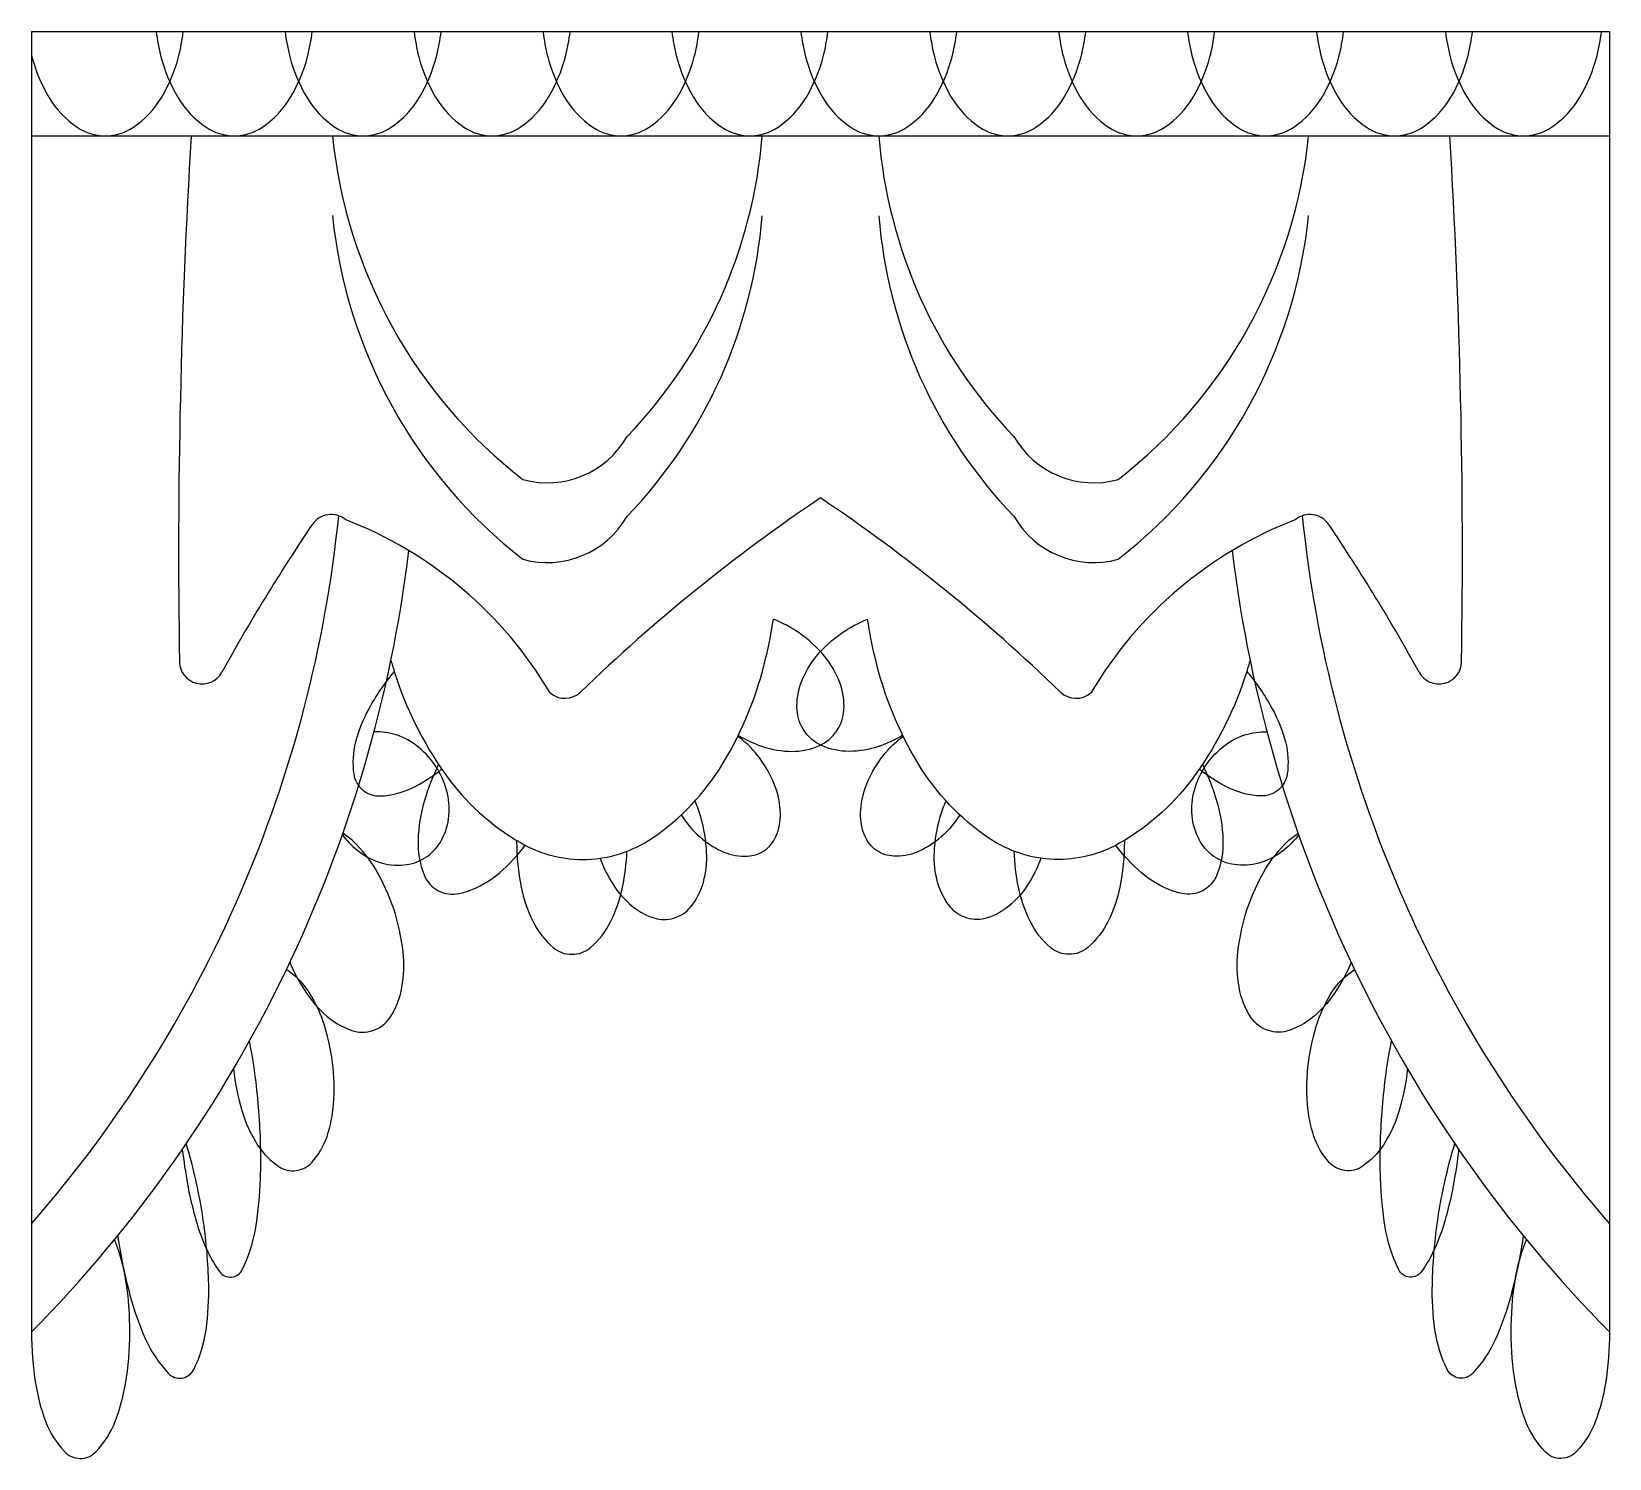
# Model space of a CAD drawing. Header units: metres. Extents: x 182 to 741, y 2878 to 3383.
import ezdxf

# ---------------------------------------------------------------- set-up
doc = ezdxf.new("R2010")
doc.units = ezdxf.units.M
for name, color, linetype in [('3', 3, 'Continuous'), ('4', 4, 'Continuous'), ('7', 7, 'Continuous')]:
    doc.layers.add(name, color=color, linetype=linetype)

msp = doc.modelspace()

# ---------------------------------------------------------------- linework, layer by layer
msp.add_lwpolyline([(546.9, 3091.03), (546.9, 3091.03, 0.04)], format="xyb")
at = {"layer": '3'}
for points in [[(309.28, 3160.56, 0.01), (310.46, 3156.66, 0.08), (328.46, 3120.38, 0.11), (355.39, 3095.86, 0.14), (378.86, 3090.02, 0.14), (401.84, 3097.58, 0.11), (426.87, 3124.02, 0.08), (442.15, 3161.53, 0.02), (444.79, 3175.11, 0.07)], [(432.33, 3134, 0.05), (440.95, 3130.02, 0.08), (451.34, 3128.32, 0.11), (461.13, 3130.43, 0.14), (467.2, 3135.52, 0.14), (469.78, 3143, 0.11), (468.26, 3152.91, 0.08), (462.96, 3162, 0.07), (453.88, 3170.3, 0.06), (444.79, 3175.11, 0.08)], [(490.66, 3134, -0.05), (482.04, 3130.02, -0.08), (471.66, 3128.32, -0.11), (461.86, 3130.43, -0.14), (455.79, 3135.52, -0.14), (453.21, 3143, -0.11), (454.74, 3152.91, -0.08), (460.04, 3162, -0.07), (469.11, 3170.3, -0.06), (478.2, 3175.11, -0.08)], [(613.71, 3160.56, -0.01), (612.54, 3156.66, -0.08), (594.53, 3120.38, -0.11), (567.6, 3095.86, -0.14), (544.13, 3090.02, -0.14), (521.16, 3097.58, -0.11), (496.12, 3124.02, -0.08), (480.84, 3161.53, -0.02), (478.2, 3175.11, -0.07)], [(310.46, 3156.66, 0.05), (301.41, 3143.35, 0.06), (296.76, 3131.75, 0.1), (296.13, 3120.27, 0.18), (299.33, 3114.6, 0.18), (305.5, 3112.51, 0.1), (316.65, 3115.27, 0.06), (327.19, 3121.98), (327.29, 3122.06, 0.05)], [(612.54, 3156.66, -0.05), (621.59, 3143.35, -0.06), (626.23, 3131.75, -0.1), (626.86, 3120.27, -0.18), (623.66, 3114.6, -0.18), (617.5, 3112.51, -0.1), (606.34, 3115.27, -0.06), (595.8, 3121.98), (595.7, 3122.06, -0.05)], [(292.07, 3098.77, 0.06), (297.23, 3093.38, 0.09), (305.11, 3089.05, 0.1), (313.82, 3088.06, 0.12), (321.27, 3090.58, 0.12), (326.8, 3096.16, 0.1), (329.73, 3104.42, 0.09), (329.3, 3113.4, 0.08), (325.53, 3122.48, 0.08), (319.03, 3129.84, 0.09), (311.15, 3134.17, 0.09), (303.3, 3135.22, 0.12)], [(412.55, 3105.09, 0.07), (419.66, 3097.26, 0.08), (427.28, 3092.65, 0.11), (435.59, 3091.19, 0.14), (441.66, 3093.22, 0.14), (445.71, 3098.2, 0.11), (447.28, 3106.48, 0.08), (445.65, 3115.23, 0.07), (440.83, 3124.65, 0.07), (433.72, 3132.48, 0.02), (432.18, 3133.69, 0.11)], [(510.44, 3105.09, -0.07), (503.33, 3097.26, -0.08), (495.71, 3092.65, -0.11), (487.41, 3091.19, -0.14), (481.33, 3093.22, -0.14), (477.28, 3098.2, -0.11), (475.72, 3106.48, -0.08), (477.34, 3115.23, -0.07), (482.16, 3124.65, -0.07), (489.27, 3132.48, -0.02), (490.81, 3133.69, -0.11)], [(630.92, 3098.77, -0.06), (625.76, 3093.38, -0.09), (617.88, 3089.05, -0.1), (609.17, 3088.06, -0.12), (601.72, 3090.58, -0.12), (596.19, 3096.16, -0.1), (593.27, 3104.42, -0.09), (593.69, 3113.4, -0.08), (597.46, 3122.48, -0.08), (603.96, 3129.84, -0.09), (611.84, 3134.17, -0.09), (619.69, 3135.22, -0.12)], [(326.15, 3123.74, 0.04), (321.09, 3110.59, 0.06), (318.88, 3097.03, 0.1), (321.04, 3084.55, 0.18), (326.05, 3078.96, 0.18), (333.49, 3077.96, 0.1), (345.03, 3083.2, 0.06), (355, 3092.65, 0.01), (356.88, 3095.04, 0.05)], [(596.84, 3123.74, -0.04), (601.91, 3110.59, -0.06), (604.11, 3097.03, -0.1), (601.95, 3084.55, -0.18), (596.94, 3078.96, -0.18), (589.5, 3077.96, -0.1), (577.96, 3083.2, -0.06), (567.99, 3092.65, -0.01), (566.11, 3095.04, -0.05)], [(383.37, 3090.42, 0.04), (387.18, 3082.48, 0.08), (393.83, 3074.3, 0.11), (402.41, 3069.33, 0.15), (409.53, 3069.23, 0.15), (415.46, 3073.16, 0.11), (419.98, 3081.98, 0.08), (421.15, 3092.47, 0.06), (419.08, 3105.09, 0.03), (417.02, 3110.81, 0.08)], [(539.62, 3090.42, -0.04), (535.81, 3082.48, -0.08), (529.16, 3074.3, -0.11), (520.58, 3069.33, -0.15), (513.47, 3069.23, -0.15), (507.53, 3073.16, -0.11), (503.01, 3081.98, -0.08), (501.85, 3092.47, -0.06), (503.92, 3105.09, -0.03), (505.97, 3110.81, -0.08)], [(412.08, 3105.79, 0.01), (412.55, 3105.09, 0.07)], [(510.92, 3105.79, -0.01), (510.44, 3105.09, -0.07)], [(273.43, 3053.48, 0.03), (277.67, 3045.24, 0.07), (285.49, 3035.5, 0.11), (295.4, 3029.46, 0.17), (302.9, 3029.41, 0.17), (308.87, 3033.95, 0.11), (313.18, 3044.72, 0.07), (313.6, 3057.21, 0.05), (310.31, 3072.48, 0.05), (303.78, 3086.67, 0.07), (295.96, 3096.41, 0.04), (292.27, 3099.35, 0.17)], [(649.56, 3053.48, -0.03), (645.32, 3045.24, -0.07), (637.5, 3035.5, -0.11), (627.59, 3029.46, -0.17), (620.09, 3029.41, -0.17), (614.12, 3033.95, -0.11), (609.81, 3044.72, -0.07), (609.39, 3057.21, -0.05), (612.69, 3072.48, -0.05), (619.21, 3086.67, -0.07), (627.03, 3096.41, -0.04), (630.72, 3099.35, -0.17)], [(353.82, 3096.8), (353.81, 3096.39, 0.05)], [(353.81, 3096.39, 0.05), (355.44, 3080.21, 0.06), (359.55, 3068.12, 0.1), (366.79, 3058.83, 0.18), (373.39, 3056.41, 0.18), (379.99, 3058.83, 0.1), (387.24, 3068.12, 0.06), (391.35, 3080.21, 0.04), (392.9, 3092.89, 0.05)], [(569.18, 3096.39, -0.05), (567.55, 3080.21, -0.06), (563.44, 3068.12, -0.1), (556.2, 3058.83, -0.18), (549.6, 3056.41, -0.18), (543, 3058.83, -0.1), (535.75, 3068.12, -0.06), (531.65, 3080.21, -0.04), (530.1, 3092.89, -0.05)], [(569.18, 3096.8), (569.18, 3096.39, -0.05)], [(253.75, 3013.78, 0.05), (257.02, 2999.31, 0.06), (262.04, 2988.85, 0.1), (269.55, 2981.23, 0.18), (275.67, 2979.79, 0.18), (281.24, 2982.69, 0.1), (286.65, 2991.92, 0.06), (288.94, 3003.3, 0.05), (288.55, 3018.13, 0.05), (285.28, 3032.6, 0.06), (280.26, 3043.06, 0.1), (272.75, 3050.68, 0.02), (272.24, 3050.99, 0.18)], [(669.24, 3013.78, -0.05), (665.97, 2999.31, -0.06), (660.95, 2988.85, -0.1), (653.44, 2981.23, -0.18), (647.32, 2979.79, -0.18), (641.75, 2982.69, -0.1), (636.34, 2991.92, -0.06), (634.05, 3003.3, -0.05), (634.44, 3018.13, -0.05), (637.71, 3032.6, -0.06), (642.73, 3043.06, -0.1), (650.24, 3050.68, -0.02), (650.75, 3050.99, -0.18)], [(235.32, 2987.23, 0.01), (237.19, 2974.94, 0.03), (241.44, 2958.14, 0.07), (248.51, 2944.03, 0.26), (252.74, 2942.04, 0.26), (256.61, 2944.65, 0.07), (261.44, 2959.68, 0.03), (263.07, 2976.93, 0.03), (262.45, 3000.74, 0.03), (259.42, 3024.37), (259.17, 3025.72, 0.07)], [(687.68, 2987.23, -0.01), (685.8, 2974.94, -0.03), (681.55, 2958.14, -0.07), (674.48, 2944.03, -0.26), (670.25, 2942.04, -0.26), (666.38, 2944.65, -0.07), (661.55, 2959.68, -0.03), (659.92, 2976.93, -0.03), (660.54, 3000.74, -0.03), (663.57, 3024.37), (663.82, 3025.72, -0.07)], [(253.52, 3015.83, 0.01), (253.75, 3013.78, 0.05)], [(669.47, 3015.83, -0.01), (669.24, 3013.78, -0.05)], [(212.49, 2956.72, 0.03), (216.82, 2935.6, 0.04), (222.24, 2920.31, 0.08), (230.37, 2908, 0.25), (235.23, 2906.27, 0.25), (239.41, 2909.29, 0.08), (243.78, 2923.38, 0.04), (244.7, 2939.58, 0.03), (242.87, 2961.61, 0.03), (238.46, 2983.26, 0.02), (236.68, 2989.22, 0.08)], [(710.5, 2956.72, -0.03), (706.17, 2935.6, -0.04), (700.75, 2920.31, -0.08), (692.62, 2908, -0.25), (687.76, 2906.27, -0.25), (683.58, 2909.29, -0.08), (679.22, 2923.38, -0.04), (678.3, 2939.58, -0.03), (680.12, 2961.61, -0.03), (684.53, 2983.26, -0.02), (686.31, 2989.22, -0.08)], [(181.96, 2922.62, 0.04), (183.35, 2904.35, 0.05), (186.93, 2890.96, 0.1), (193.63, 2880.23, 0.21), (199.18, 2877.8, 0.21), (204.75, 2880.19, 0.1), (211.54, 2890.86, 0.05), (215.23, 2904.22, 0.04), (216.77, 2922.48, 0.04), (215.38, 2940.74, 0.05), (211.8, 2954.14, 0.01), (211.33, 2955.3, 0.21)], [(741.03, 2922.62, -0.04), (739.65, 2904.35, -0.05), (736.07, 2890.96, -0.1), (729.37, 2880.23, -0.21), (723.81, 2877.8, -0.21), (718.24, 2880.19, -0.1), (711.45, 2890.86, -0.05), (707.76, 2904.22, -0.04), (706.23, 2922.48, -0.04), (707.61, 2940.74, -0.05), (711.19, 2954.14, -0.01), (711.66, 2955.3, -0.21)]]:
    msp.add_lwpolyline(points, format="xyb", dxfattribs=at)
for centre, radius, start, end in [((464.67, 3364.4), 177.03, 185.84, 232.13), ((267.79, 3360.12), 173.58, 316.15, 355.46), ((655.2, 3360.12), 173.58, 184.54, 223.85), ((458.33, 3364.4), 177.03, 307.87, 354.16), ((464.67, 3336.14), 177.03, 185.84, 232.13), ((267.79, 3331.86), 173.58, 316.15, 355.46), ((655.2, 3331.86), 173.58, 184.54, 223.85), ((458.33, 3336.14), 177.03, 307.87, 354.16), ((364.69, 3256.05), 32.58, 254.51, 330.22), ((558.3, 3256.05), 32.58, 209.78, 285.49), ((-157.51, 3257.3), 450.6, 318.88, 354.2), ((364.69, 3227.79), 32.58, 254.51, 330.22), ((558.3, 3227.79), 32.58, 209.78, 285.49), ((1080.5, 3257.3), 450.6, 185.8, 221.12)]:
    msp.add_arc(centre, radius, start, end, dxfattribs=at)
at = {"layer": '4'}
for p, q in [((181.96, 3383.35), (181.96, 2922.62)), ((181.96, 3383.35), (741.03, 3383.35)), ((741.03, 3383.35), (741.03, 2922.62))]:
    msp.add_line(p, q, dxfattribs=at)
at = {"layer": '7'}
msp.add_line((181.96, 3346.39), (741.03, 3346.39), dxfattribs=at)
for points in [[(208.06, 3346.39, 0.15), (218.04, 3349.48, 0.11), (228.06, 3360.08, 0.07), (234.03, 3374.41, 0.03), (235.72, 3383.35, 0.02)], [(226.09, 3383.35, 0.03), (227.78, 3374.41, 0.07), (233.75, 3360.08, 0.11), (243.77, 3349.48, 0.15), (253.75, 3346.39, 0.15)], [(253.75, 3346.39, 0.15), (263.72, 3349.48, 0.11), (273.74, 3360.08, 0.07), (279.72, 3374.41, 0.03), (281.4, 3383.35, 0.02)], [(271.77, 3383.35, 0.03), (273.46, 3374.41, 0.07), (279.43, 3360.08, 0.11), (289.46, 3349.48, 0.15), (299.43, 3346.39, 0.15)], [(299.43, 3346.39, 0.15), (309.4, 3349.48, 0.11), (319.43, 3360.08, 0.07), (325.4, 3374.41, 0.03), (327.09, 3383.35, 0.02)], [(317.46, 3383.35, 0.03), (319.14, 3374.41, 0.07), (325.12, 3360.08, 0.11), (335.14, 3349.48, 0.15), (345.11, 3346.39, 0.15)], [(345.11, 3346.39, 0.15), (355.09, 3349.48, 0.11), (365.11, 3360.08, 0.07), (371.08, 3374.41, 0.03), (372.77, 3383.35, 0.02)], [(363.14, 3383.35, 0.03), (364.83, 3374.41, 0.07), (370.8, 3360.08, 0.11), (380.82, 3349.48, 0.15), (390.8, 3346.39, 0.15)], [(390.8, 3346.39, 0.15), (400.77, 3349.48, 0.11), (410.79, 3360.08, 0.07), (416.77, 3374.41, 0.03), (418.45, 3383.35, 0.02)], [(408.82, 3383.35, 0.03), (410.51, 3374.41, 0.07), (416.48, 3360.08, 0.11), (426.51, 3349.48, 0.15), (436.48, 3346.39, 0.15)], [(436.48, 3346.39, 0.15), (446.45, 3349.48, 0.11), (456.48, 3360.08, 0.07), (462.45, 3374.41, 0.03), (464.14, 3383.35, 0.02)], [(454.51, 3383.35, 0.03), (456.19, 3374.41, 0.07), (462.17, 3360.08, 0.11), (472.19, 3349.48, 0.15), (482.16, 3346.39, 0.15)], [(482.16, 3346.39, 0.15), (492.14, 3349.48, 0.11), (502.16, 3360.08, 0.07), (508.13, 3374.41, 0.03), (509.82, 3383.35, 0.02)], [(500.19, 3383.35, 0.03), (501.87, 3374.41, 0.07), (507.85, 3360.08, 0.11), (517.87, 3349.48, 0.15), (527.85, 3346.39, 0.15)], [(527.85, 3346.39, 0.15), (537.82, 3349.48, 0.11), (547.84, 3360.08, 0.07), (553.82, 3374.41, 0.03), (555.5, 3383.35, 0.02)], [(545.87, 3383.35, 0.03), (547.56, 3374.41, 0.07), (553.53, 3360.08, 0.11), (563.55, 3349.48, 0.15), (573.53, 3346.39, 0.15)], [(573.53, 3346.39, 0.15), (583.5, 3349.48, 0.11), (593.53, 3360.08, 0.07), (599.5, 3374.41, 0.03), (601.18, 3383.35, 0.02)], [(591.56, 3383.35, 0.03), (593.24, 3374.41, 0.07), (599.21, 3360.08, 0.11), (609.24, 3349.48, 0.15), (619.21, 3346.39, 0.15)], [(619.21, 3346.39, 0.15), (629.18, 3349.48, 0.11), (639.21, 3360.08, 0.07), (645.18, 3374.41, 0.03), (646.87, 3383.35, 0.02)], [(637.24, 3383.35, 0.03), (638.92, 3374.41, 0.07), (644.9, 3360.08, 0.11), (654.92, 3349.48, 0.15), (664.89, 3346.39, 0.15)], [(664.89, 3346.39, 0.15), (674.87, 3349.48, 0.11), (684.89, 3360.08, 0.07), (690.86, 3374.41, 0.03), (692.55, 3383.35, 0.02)], [(682.92, 3383.35, 0.03), (684.61, 3374.41, 0.07), (690.58, 3360.08, 0.11), (700.6, 3349.48, 0.15), (710.58, 3346.39, 0.15)], [(710.58, 3346.39, 0.15), (720.55, 3349.48, 0.11), (730.57, 3360.08, 0.07), (736.55, 3374.41, 0.03), (738.23, 3383.35, 0.02)], [(181.96, 3374.96), (182.09, 3374.41, 0.07), (188.07, 3360.08, 0.11), (198.09, 3349.48, 0.15), (208.06, 3346.39, 0.15)]]:
    msp.add_lwpolyline(points, format="xyb", dxfattribs=at)
for centre, radius, start, end in [((2692.71, 3198.34), 2458.66, 176.55, 180.89), ((-1769.72, 3198.34), 2458.66, 359.11, 3.45), ((812.45, 2697.38), 627.97, 123.98, 133.97), ((110.54, 2697.38), 627.97, 46.03, 56.02), ((288.07, 3204.26), 8, 50.73, 145.98), ((241.04, 3075.33), 144.81, 30.62, 68.92), ((681.95, 3075.33), 144.81, 111.08, 149.38), ((634.93, 3204.26), 8, 34.02, 129.27), ((854.38, 2821.95), 691.28, 145.98, 151.07), ((68.61, 2821.95), 691.28, 28.93, 34.02), ((-157.51, 3257.3), 476.71, 315.41, 353.03), ((1080.5, 3257.3), 476.71, 186.97, 224.59), ((242.35, 3160.2), 8, 180.89, 331.07), ((680.64, 3160.2), 8, 208.93, 359.11), ((370.93, 3155.11), 8, 228.81, 313.97), ((552.06, 3155.11), 8, 226.03, 311.19)]:
    msp.add_arc(centre, radius, start, end, dxfattribs=at)

doc.saveas('drawing.dxf')
